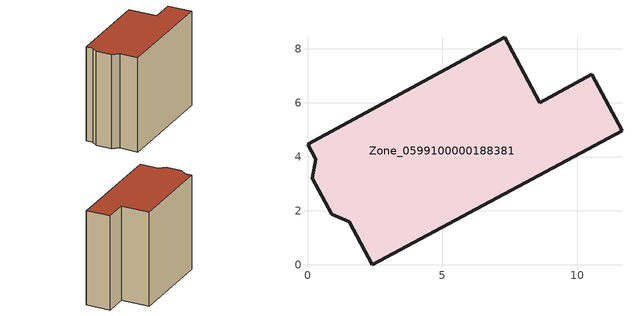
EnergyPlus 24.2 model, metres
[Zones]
Zone_0599100000188381
 floor ground (C_G): 8.61,6.01 10.53,7.05 11.65,4.97 2.4,0 1.55,1.59 0.89,1.88 0.18,3.2 0.3,3.91 0,4.47 7.31,8.43 z0
 wall outside (C_F): 0.18,3.2 0.89,1.88 1.55,1.59 2.4,0 11.65,4.97 10.53,7.05 8.61,6.01 7.31,8.43 0,4.47 0.3,3.91 0.18,3.2 z0:9.16
 roof outside (C_R): 7.31,8.43 0,4.47 0.3,3.91 0.18,3.2 0.89,1.88 1.55,1.59 2.4,0 11.65,4.97 10.53,7.05 8.61,6.01 z9.16
[BUILDING]
Pand.0599100000188381: North Axis=0; Terrain=City; Loads Convergence Tolerance Value=0.04; Temperature Convergence Tolerance Value=0.4; Solar Distribution=FullExterior; Maximum Number of Warmup Days=25; Minimum Number of Warmup Days=1
[Site:Location]
Rotterdam.The.Hague.AP_ZH_NLD Design_Conditions: Latitude=51.96; Longitude=4.45; Time Zone=1; Elevation=-4.5
[SITE:GROUNDTEMPERATURE:BUILDINGSURFACE]
18, 18, 18, 18, 18, 18, 18, 18, 18, 18, 18, 18
[MATERIAL] Thermal Absorptance=0.9; Solar Absorptance=0.7; Visible Absorptance=0.7
Name | Roughness | Thickness | Conductivity | Density | Specific Heat
G.TI.1946 | MediumSmooth | 0.15 | 1 | 540 | 1210
F.TI.1946 | Rough | 0.3 | 0.857143 | 1920 | 840
R.TI.1946 | MediumRough | 0.2 | 0.1 | 1500 | 1000
[CONSTRUCTION]
C_G: G.TI.1946
C_F: F.TI.1946
C_R: R.TI.1946
[ZONE]
Zone_0599100000188381: Type=1; Multiplier=1; Ceiling Height=Autocalculate; Volume=Autocalculate; Floor Area=autocalculate; Part of Total Floor Area=Yes
[ZONEINFILTRATION:DESIGNFLOWRATE]
Infil_Zone_0599100000188381: Zone or ZoneList or Space or SpaceList=Zone_0599100000188381; Schedule=AlwaysOn; Design Flow Rate Calculation Method=Flow/Area; Flow Rate per Floor Area=0.003; Constant Term Coefficient=1; Temperature Term Coefficient=0; Velocity Term Coefficient=0; Velocity Squared Term Coefficient=0
[HVACTEMPLATE:ZONE:IDEALLOADSAIRSYSTEM]
Zone_0599100000188381: Maximum Heating Supply Air Temperature=50; Minimum Cooling Supply Air Temperature=13; Maximum Heating Supply Air Humidity Ratio=0.0156; Minimum Cooling Supply Air Humidity Ratio=0.0077; Heating Limit=NoLimit; Cooling Limit=NoLimit; Dehumidification Control Type=ConstantSensibleHeatRatio; Cooling Sensible Heat Ratio=0.7; Dehumidification Setpoint=60; Humidification Control Type=None; Humidification Setpoint=30; Outdoor Air Method=None; Outdoor Air Flow Rate per Person=0.00944; Outdoor Air Flow Rate per Zone Floor Area=0; Outdoor Air Flow Rate per Zone=0; Demand Controlled Ventilation Type=None; Outdoor Air Economizer Type=NoEconomizer; Heat Recovery Type=None; Sensible Heat Recovery Effectiveness=0.7; Latent Heat Recovery Effectiveness=0.65
[ZONECONTROL:THERMOSTAT]
ThermostatControl_Zone_0599100000188381: Zone or ZoneList=Zone_0599100000188381; Control Type Schedule=DualSetpointControlType; Control 1=Thermostat_Zone_0599100000188381; Temperature Difference Between Cutout And Setpoint=0
[THERMOSTATSETPOINT:DUALSETPOINT]
Thermostat_Zone_0599100000188381: Heating Setpoint Temperature Schedule=HeatingSetpoint_Zone_0599100000188381; Cooling Setpoint Temperature Schedule=CoolingSetpoint_Zone_0599100000188381
[SCHEDULE:COMPACT]
HeatingSetpoint_Zone_0599100000188381: Through: 12/31, For: AllDays, Until: 24:00, 21
CoolingSetpoint_Zone_0599100000188381: Through: 12/31, For: AllDays, Until: 24:00, 24
DualSetpointControlType: Through: 12/31, For: AllDays, Until: 24:00, 4
AlwaysOn: Through: 12/31, For: AllDays, Until: 24:00, 1
